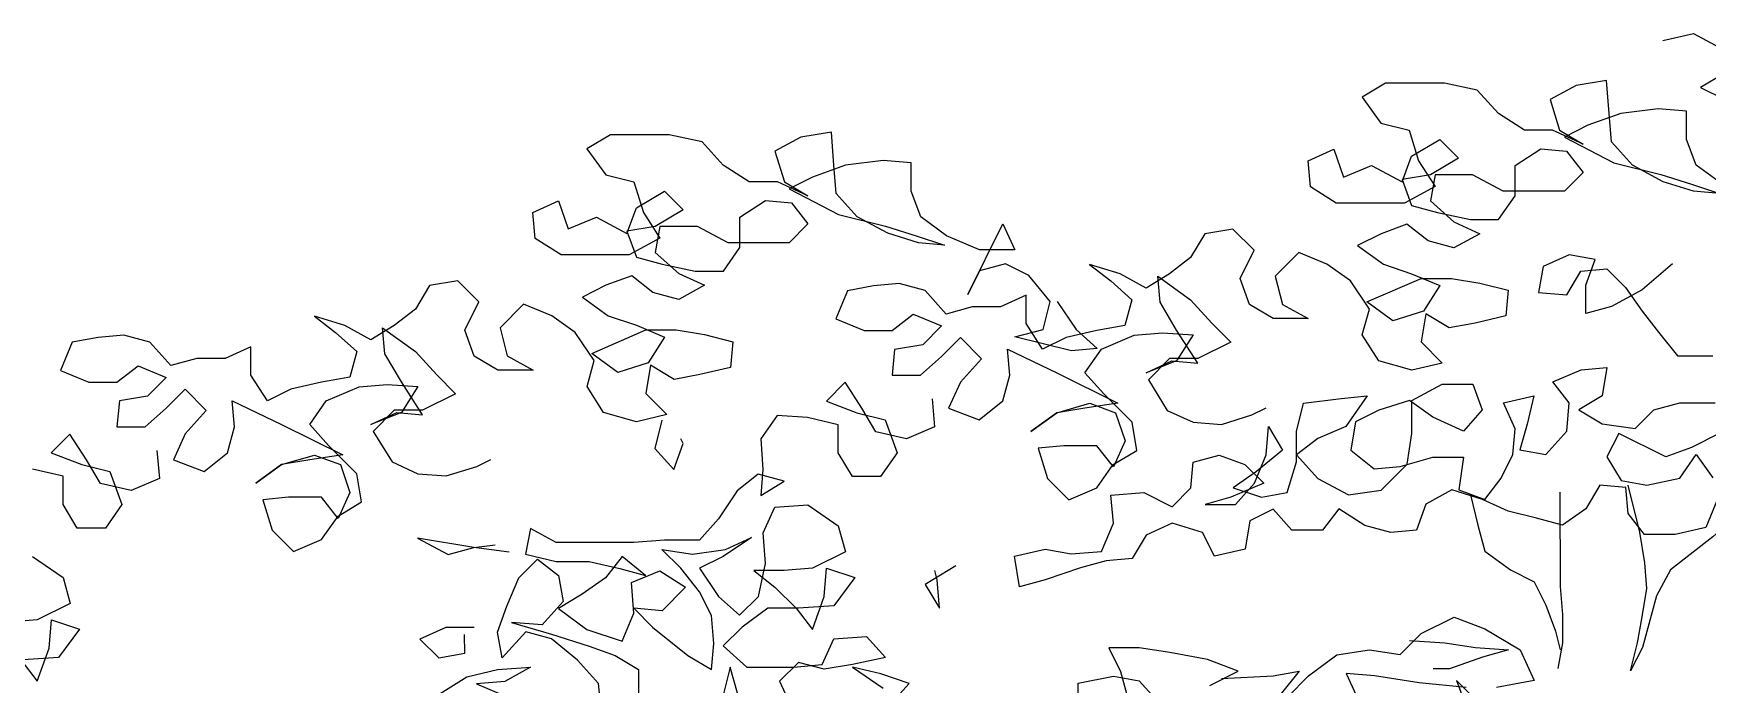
# Model space of a CAD drawing. Header units: millimetres. Extents: x 343.2 to 347.05, y 2584.15 to 2589.28.
# Drawn here: x 344.077 to 345.405, y 2588.763 to 2589.279 of the extents above; entities that cross this region are included whole.
import ezdxf

# ---------------------------------------------------------------- set-up
doc = ezdxf.new("R2010")
doc.units = ezdxf.units.MM
doc.header["$LTSCALE"] = 10
doc.layers.add('Vegetais', color=94, linetype='Continuous')

msp = doc.modelspace()

# ---------------------------------------------------------------- linework, layer by layer
at = {"layer": 'Vegetais'}
for points in [[(345.3695, 2589.2731), (345.3937, 2589.2787), (345.4142, 2589.2676)], [(345.4162, 2589.1595), (345.3957, 2589.1744), (345.3882, 2589.1948), (345.3882, 2589.2172), (345.3658, 2589.2191), (345.336, 2589.2153), (345.3099, 2589.206), (345.2913, 2589.1966), (345.3304, 2589.1762), (345.3677, 2589.1669), (345.392, 2589.1594), (345.4143, 2589.152), (345.3938, 2589.1538), (345.3696, 2589.1613), (345.3453, 2589.1743), (345.3286, 2589.1929), (345.3267, 2589.2153), (345.3248, 2589.2414), (345.3006, 2589.2376), (345.2801, 2589.2264), (345.2875, 2589.2022), (345.3062, 2589.191), (345.2819, 2589.2022), (345.2596, 2589.2022), (345.2391, 2589.2152), (345.2223, 2589.2338), (345.1962, 2589.2394), (345.1496, 2589.2394), (345.131, 2589.2282), (345.1459, 2589.2077), (345.1683, 2589.2021), (345.1757, 2589.1779), (345.1888, 2589.1574), (345.1646, 2589.1443), (345.1105, 2589.1443), (345.09, 2589.1573), (345.0881, 2589.1778), (345.1086, 2589.1871), (345.1161, 2589.1648), (345.1385, 2589.1741), (345.1627, 2589.1611), (345.1701, 2589.1816), (345.1925, 2589.1947), (345.2074, 2589.1798), (345.1851, 2589.1667), (345.1627, 2589.163), (345.1702, 2589.1425), (345.1907, 2589.1369), (345.2168, 2589.1313), (345.2391, 2589.1313), (345.2522, 2589.15), (345.2522, 2589.1742), (345.2726, 2589.1873), (345.2931, 2589.1854), (345.3062, 2589.1687), (345.2913, 2589.1538), (345.2429, 2589.1537), (345.2186, 2589.1667), (345.1888, 2589.1667), (345.1851, 2589.1462), (345.2037, 2589.1294), (345.2242, 2589.1201), (345.2038, 2589.1089), (345.1832, 2589.1145), (345.1665, 2589.1275), (345.146, 2589.1201), (345.1273, 2589.1107), (345.1478, 2589.0958), (345.1702, 2589.0884), (345.1926, 2589.0791), (345.1796, 2589.0586), (345.1553, 2589.0511), (345.1348, 2589.066), (345.1777, 2589.0847), (345.2019, 2589.0847), (345.2243, 2589.081), (345.2467, 2589.0754), (345.2448, 2589.0549), (345.2206, 2589.0493), (345.2001, 2589.0456), (345.1814, 2589.0567), (345.1777, 2589.0344), (345.1945, 2589.0176), (345.1703, 2589.012), (345.1442, 2589.0194), (345.1311, 2589.0399), (345.1367, 2589.0604), (345.1218, 2589.0828), (345.1031, 2589.0958), (345.0807, 2589.1051), (345.0621, 2589.0864), (345.0677, 2589.0641), (345.0882, 2589.0529), (345.0603, 2589.0529), (345.0416, 2589.0641), (345.0342, 2589.0846), (345.0453, 2589.1069), (345.0285, 2589.1237), (345.0062, 2589.1199), (344.995, 2589.1013), (344.9782, 2589.0882), (344.9596, 2589.077), (344.9391, 2589.0882), (344.9149, 2589.0956), (344.9317, 2589.0826), (344.9484, 2589.0677), (344.9429, 2589.0472), (344.9205, 2589.0434), (344.8963, 2589.0378), (344.8776, 2589.0285), (344.8646, 2589.049), (344.8646, 2589.0714), (344.8441, 2589.062), (344.8217, 2589.062), (344.8012, 2589.0564), (344.7844, 2589.075), (344.7639, 2589.0806), (344.7434, 2589.0787), (344.7229, 2589.0749), (344.7136, 2589.0526), (344.736, 2589.0433), (344.7583, 2589.0433), (344.7751, 2589.0564), (344.7975, 2589.0471), (344.7826, 2589.0321), (344.7602, 2589.0284), (344.7584, 2589.0079), (344.7807, 2589.0079), (344.7975, 2589.0228), (344.8124, 2589.0378), (344.8292, 2589.021), (344.8124, 2589.0023), (344.8031, 2588.9818), (344.8274, 2588.9725), (344.846, 2588.9875), (344.8516, 2589.008), (344.8497, 2589.0285), (344.8888, 2589.0099), (344.9373, 2588.9857), (344.9112, 2588.9819), (344.8889, 2588.9782), (344.8684, 2588.9633), (344.8889, 2588.9782), (344.915, 2588.9857), (344.9355, 2588.9782), (344.943, 2588.9559), (344.9337, 2588.9354), (344.9206, 2588.9521), (344.8945, 2588.9521), (344.874, 2588.9502), (344.8815, 2588.926), (344.8983, 2588.9092), (344.9206, 2588.9186), (344.9336, 2588.9372), (344.9523, 2588.9484), (344.9485, 2588.9708), (344.9261, 2588.9931), (344.9112, 2589.0099), (344.9242, 2589.0285), (344.9503, 2589.0397), (344.9727, 2589.0416), (344.9969, 2589.0398), (344.9839, 2589.0193), (344.9597, 2589.0099), (344.9802, 2589.0193), (345.0007, 2589.0174), (344.9839, 2589.0435), (344.9708, 2589.0659), (344.9689, 2589.0864), (344.995, 2589.0677), (345.0118, 2589.0491), (345.0268, 2589.0342), (345.0007, 2589.0212), (344.9783, 2589.0211), (344.9615, 2589.0043), (344.9765, 2588.9801), (344.997, 2588.9708), (345.0194, 2588.969), (345.0436, 2588.9765), (345.0548, 2588.9821)], [(345.418, 2589.2471), (345.3993, 2589.2359), (345.418, 2589.2266)], [(344.8892, 2589.0664), (344.9041, 2589.0441), (344.9209, 2589.0292), (344.9004, 2589.0273), (344.8556, 2589.0384), (344.878, 2589.0441), (344.8836, 2589.0664), (344.8668, 2589.0869), (344.8481, 2589.0962), (344.8276, 2589.0906), (344.8183, 2589.072), (344.8462, 2589.1279), (344.8556, 2589.1074), (344.8276, 2589.1074), (344.8015, 2589.1185), (344.781, 2589.1334), (344.7735, 2589.1539), (344.7735, 2589.1763), (344.7511, 2589.1781), (344.7213, 2589.1744), (344.6952, 2589.165), (344.6766, 2589.1557), (344.7158, 2589.1352), (344.753, 2589.126), (344.7773, 2589.1185), (344.7997, 2589.1111), (344.7792, 2589.1129), (344.7549, 2589.1204), (344.7307, 2589.1334), (344.7139, 2589.152), (344.712, 2589.1744), (344.7101, 2589.2005), (344.6859, 2589.1967), (344.6654, 2589.1855), (344.6729, 2589.1613), (344.6915, 2589.1501), (344.6673, 2589.1613), (344.6449, 2589.1613), (344.6244, 2589.1743), (344.6076, 2589.1929), (344.5815, 2589.1985), (344.5349, 2589.1984), (344.5163, 2589.1872), (344.5312, 2589.1668), (344.5536, 2589.1612), (344.5611, 2589.137), (344.5741, 2589.1165), (344.5499, 2589.1034), (344.4959, 2589.1034), (344.4753, 2589.1164), (344.4735, 2589.1369), (344.4939, 2589.1462), (344.5014, 2589.1239), (344.5238, 2589.1332), (344.548, 2589.1202), (344.5555, 2589.1407), (344.5778, 2589.1538), (344.5927, 2589.1389), (344.5704, 2589.1258), (344.548, 2589.122), (344.5555, 2589.1015), (344.576, 2589.096), (344.6021, 2589.0904), (344.6245, 2589.0904), (344.6375, 2589.1091), (344.6375, 2589.1333), (344.658, 2589.1464), (344.6785, 2589.1445), (344.6915, 2589.1278), (344.6766, 2589.1128), (344.6282, 2589.1128), (344.6039, 2589.1258), (344.5741, 2589.1258), (344.5704, 2589.1053), (344.5891, 2589.0885), (344.6096, 2589.0792), (344.5891, 2589.068), (344.5686, 2589.0736), (344.5518, 2589.0866), (344.5313, 2589.0792), (344.5127, 2589.0698), (344.5332, 2589.0549), (344.5555, 2589.0475), (344.5779, 2589.0382), (344.5649, 2589.0177), (344.5407, 2589.0102), (344.5202, 2589.0251), (344.563, 2589.0438), (344.5872, 2589.0438), (344.6096, 2589.0401), (344.632, 2589.0345), (344.6301, 2589.014), (344.6059, 2589.0084), (344.5854, 2589.0046), (344.5668, 2589.0158), (344.5631, 2588.9934), (344.5798, 2588.9767), (344.5556, 2588.9711), (344.5295, 2588.9785), (344.5164, 2588.999), (344.522, 2589.0195), (344.5071, 2589.0419), (344.4884, 2589.0549), (344.4661, 2589.0642), (344.4474, 2589.0455), (344.4531, 2589.0232), (344.4736, 2589.012), (344.4456, 2589.012), (344.427, 2589.0231), (344.4195, 2589.0436), (344.4307, 2589.066), (344.4139, 2589.0828), (344.3915, 2589.079), (344.3803, 2589.0604), (344.3636, 2589.0473), (344.3449, 2589.0361), (344.3244, 2589.0473), (344.3002, 2589.0547), (344.317, 2589.0417), (344.3338, 2589.0268), (344.3282, 2589.0063), (344.3058, 2589.0025), (344.2816, 2588.9969), (344.263, 2588.9876), (344.2499, 2589.0081), (344.2499, 2589.0304), (344.2294, 2589.0211), (344.207, 2589.0211), (344.1865, 2589.0155), (344.1697, 2589.0341), (344.1492, 2589.0397), (344.1287, 2589.0378), (344.1082, 2589.034), (344.0989, 2589.0117), (344.1213, 2589.0024), (344.1437, 2589.0024), (344.1604, 2589.0154), (344.1828, 2589.0061), (344.1679, 2588.9912), (344.1456, 2588.9875), (344.1437, 2588.967), (344.1661, 2588.967), (344.1828, 2588.9819), (344.1977, 2588.9968), (344.2145, 2588.9801), (344.1978, 2588.9614), (344.1885, 2588.9409), (344.2127, 2588.9316), (344.2313, 2588.9465), (344.2369, 2588.9671), (344.235, 2588.9876), (344.2742, 2588.969), (344.3227, 2588.9448), (344.2966, 2588.941), (344.2742, 2588.9373), (344.2537, 2588.9223), (344.2742, 2588.9373), (344.3003, 2588.9447), (344.3208, 2588.9373), (344.3283, 2588.9149), (344.319, 2588.8944), (344.3059, 2588.9112), (344.2798, 2588.9112), (344.2593, 2588.9093), (344.2668, 2588.8851), (344.2836, 2588.8683), (344.3059, 2588.8777), (344.319, 2588.8963), (344.3376, 2588.9075), (344.3339, 2588.9299), (344.3115, 2588.9522), (344.2965, 2588.969), (344.3096, 2588.9876), (344.3357, 2588.9988), (344.358, 2589.0007), (344.3823, 2588.9989), (344.3692, 2588.9784), (344.345, 2588.969), (344.3655, 2588.9784), (344.386, 2588.9765), (344.3692, 2589.0026), (344.3561, 2589.0249), (344.3543, 2589.0454), (344.3804, 2589.0268), (344.3972, 2589.0082), (344.4121, 2588.9933), (344.386, 2588.9802), (344.3636, 2588.9802), (344.3469, 2588.9634), (344.3618, 2588.9392), (344.3823, 2588.9299), (344.4047, 2588.9281), (344.4289, 2588.9355), (344.4401, 2588.9411)], [(345.3771, 2589.0961), (345.3529, 2589.0755), (345.3287, 2589.0625), (345.3082, 2589.0568), (345.3082, 2589.0792), (345.3156, 2589.0997), (345.2951, 2589.1034), (345.2746, 2589.0941), (345.2709, 2589.0736), (345.2933, 2589.0717), (345.3044, 2589.0904), (345.3249, 2589.0923), (345.3398, 2589.0774), (345.3529, 2589.0588), (345.366, 2589.042), (345.3809, 2589.0234), (345.4089, 2589.0234)], [(344.7901, 2588.9893), (344.792, 2588.9669), (344.7696, 2588.9576), (344.7454, 2588.9631), (344.7342, 2588.9818), (344.7211, 2589.0023), (344.7062, 2588.9873), (344.7304, 2588.978), (344.7528, 2588.9725), (344.7622, 2588.9464), (344.7491, 2588.9277), (344.7268, 2588.9277), (344.7156, 2588.9463), (344.7155, 2588.9687), (344.6913, 2588.9743), (344.6671, 2588.9761), (344.6541, 2588.9575), (344.6559, 2588.9332), (344.6541, 2588.9127), (344.6727, 2588.9239), (344.6522, 2588.9295), (344.6354, 2588.9164), (344.6206, 2588.8941), (344.6057, 2588.8773), (344.5777, 2588.8772), (344.5535, 2588.8754), (344.492, 2588.8753), (344.4715, 2588.8865), (344.4677, 2588.866), (344.492, 2588.8604), (344.5181, 2588.8604), (344.5423, 2588.8548), (344.5628, 2588.8493), (344.5442, 2588.8642), (344.5311, 2588.8474), (344.5125, 2588.8343), (344.4939, 2588.8231), (344.5163, 2588.8064), (344.5442, 2588.7971), (344.5535, 2588.8194), (344.5516, 2588.8437), (344.574, 2588.853), (344.5945, 2588.84), (344.5759, 2588.8213), (344.5535, 2588.8232), (344.5684, 2588.8083), (344.5964, 2588.7859), (344.6151, 2588.7748), (344.6169, 2588.7953), (344.615, 2588.8176), (344.6057, 2588.8363), (344.5908, 2588.8549), (344.5758, 2588.8698), (344.6001, 2588.8661), (344.6262, 2588.8698), (344.6467, 2588.8792), (344.6243, 2588.8642), (344.6057, 2588.8549), (344.6206, 2588.8326), (344.6374, 2588.8177), (344.6523, 2588.8326), (344.6579, 2588.8587), (344.656, 2588.8829), (344.6653, 2588.9034), (344.6914, 2588.9053), (344.7156, 2588.8886), (344.7212, 2588.8681), (344.6951, 2588.855), (344.6728, 2588.8531), (344.6486, 2588.8531), (344.6653, 2588.8401), (344.6821, 2588.8233), (344.6952, 2588.8065), (344.7045, 2588.8326), (344.7063, 2588.855), (344.7287, 2588.8476), (344.712, 2588.8252), (344.684, 2588.8233), (344.6598, 2588.8233), (344.6393, 2588.8083), (344.6244, 2588.7934), (344.643, 2588.7767), (344.6803, 2588.7767), (344.7027, 2588.7786), (344.712, 2588.7991), (344.7381, 2588.801), (344.753, 2588.7842), (344.7269, 2588.7786), (344.7045, 2588.7749), (344.684, 2588.7804), (344.6691, 2588.7655), (344.6785, 2588.745)], [(345.4127, 2588.9097), (345.4034, 2588.8873), (345.3792, 2588.8817), (345.3549, 2588.8817), (345.3419, 2588.8984), (345.34, 2588.919), (345.3195, 2588.9208), (345.3083, 2588.9021), (345.2897, 2588.8891), (345.2692, 2588.8947), (345.2468, 2588.9002), (345.2263, 2588.9095), (345.2021, 2588.917), (345.1816, 2588.9058), (345.1741, 2588.8852), (345.1536, 2588.8834), (345.1331, 2588.8889), (345.1126, 2588.902), (345.0996, 2588.8852), (345.0753, 2588.8852), (345.0604, 2588.9019), (345.0418, 2588.8926), (345.0381, 2588.8702), (345.0139, 2588.8646), (345.0045, 2588.8832), (344.9803, 2588.8907), (344.9598, 2588.8813), (344.9486, 2588.8627), (344.9281, 2588.8608), (344.9076, 2588.8552), (344.8797, 2588.8458), (344.8592, 2588.8402), (344.8554, 2588.8645), (344.8797, 2588.8701), (344.9002, 2588.8664), (344.9244, 2588.8682), (344.9337, 2588.8906), (344.9318, 2588.913), (344.9579, 2588.9149), (344.9803, 2588.9037), (344.9952, 2588.9186), (344.997, 2588.9391), (345.0175, 2588.9447), (345.038, 2588.9373), (345.0529, 2588.9224), (345.0269, 2588.9112), (345.0064, 2588.9056), (345.0306, 2588.9056), (345.0455, 2588.9224), (345.0548, 2588.9448), (345.0566, 2588.9672), (345.0678, 2588.9485), (345.0473, 2588.9317), (345.0287, 2588.9187), (345.0511, 2588.9112), (345.0716, 2588.915), (345.079, 2588.9392), (345.079, 2588.9634), (345.0846, 2588.9858), (345.1144, 2588.9896), (345.1349, 2588.9915), (345.1181, 2588.9672), (345.0958, 2588.9579), (345.079, 2588.9448), (345.0958, 2588.9262), (345.1201, 2588.9132), (345.1461, 2588.9169), (345.1666, 2588.9374), (345.1703, 2588.9617), (345.1703, 2588.9878), (345.1945, 2589.0008), (345.2188, 2589.0008), (345.2262, 2588.9804), (345.2113, 2588.9636), (345.1871, 2588.9747), (345.1684, 2588.9878), (345.1442, 2588.9803), (345.1256, 2588.9709), (345.1219, 2588.9486), (345.1405, 2588.9337), (345.161, 2588.9356), (345.1871, 2588.943), (345.2114, 2588.9431), (345.2077, 2588.917), (345.2282, 2588.9095), (345.2412, 2588.9263), (345.2505, 2588.945), (345.2523, 2588.9655), (345.243, 2588.986), (345.2672, 2588.9916), (345.2617, 2588.9692), (345.2561, 2588.9487), (345.2766, 2588.945), (345.2933, 2588.9636), (345.2952, 2588.986), (345.2821, 2589.0028), (345.3045, 2589.0121), (345.325, 2589.014), (345.3213, 2588.9916), (345.3027, 2588.9804), (345.3213, 2588.9693), (345.3474, 2588.9656), (345.3623, 2588.9805), (345.3828, 2588.9861), (345.4108, 2588.9861)], [(344.5758, 2588.9723), (344.5702, 2588.9499), (344.5851, 2588.9332), (344.5925, 2588.9537), (344.5907, 2588.9574)], [(345.4145, 2588.9619), (345.3921, 2588.9507), (345.3717, 2588.9432), (345.3344, 2588.9618), (345.3251, 2588.9432), (345.3363, 2588.9245), (345.3568, 2588.9208), (345.3828, 2588.9264), (345.3959, 2588.9451), (345.4089, 2588.9265)], [(344.1754, 2588.9484), (344.1773, 2588.926), (344.1549, 2588.9167), (344.1307, 2588.9222), (344.1195, 2588.9409), (344.1064, 2588.9613), (344.0915, 2588.9464), (344.1158, 2588.9371), (344.1381, 2588.9315), (344.1475, 2588.9055), (344.1345, 2588.8868), (344.1121, 2588.8868), (344.1009, 2588.9054), (344.1009, 2588.9278), (344.0766, 2588.9334)], [(345.217, 2588.9132), (345.2226, 2588.889), (345.2282, 2588.8685), (345.2487, 2588.8536), (345.2674, 2588.8443), (345.2767, 2588.8257), (345.2842, 2588.8052), (345.2879, 2588.7903)], [(345.2878, 2588.9152), (345.2879, 2588.8406), (345.2898, 2588.8183), (345.2898, 2588.7959), (345.2861, 2588.7754)], [(345.4425, 2588.9135), (345.4257, 2588.8948), (345.409, 2588.8799), (345.3755, 2588.8537), (345.3643, 2588.8332), (345.3532, 2588.7922), (345.3438, 2588.7736), (345.3494, 2588.7959), (345.3531, 2588.8164), (345.3568, 2588.8388), (345.355, 2588.8593), (345.3512, 2588.8835), (345.3418, 2588.9208)], [(344.4547, 2588.8678), (344.4267, 2588.8715), (344.382, 2588.8789), (344.4062, 2588.8659), (344.4267, 2588.8715), (344.4435, 2588.8734)], [(344.0767, 2588.8644), (344.1009, 2588.8476), (344.1066, 2588.8271), (344.0805, 2588.8141), (344.0581, 2588.8122)], [(344.5275, 2588.743), (344.5256, 2588.7635), (344.5088, 2588.7821), (344.4883, 2588.7989), (344.4678, 2588.8045), (344.4492, 2588.7839), (344.4454, 2588.8044), (344.4529, 2588.8249), (344.4622, 2588.8473), (344.4771, 2588.8622), (344.4939, 2588.8492), (344.4976, 2588.8287), (344.4808, 2588.8101), (344.4566, 2588.8119), (344.4883, 2588.8026), (344.5181, 2588.7933), (344.5386, 2588.7859), (344.5573, 2588.7747), (344.5573, 2588.7561)], [(344.8088, 2588.857), (344.7846, 2588.842), (344.7958, 2588.8234), (344.7939, 2588.8458), (344.7921, 2588.8532)], [(345.0717, 2588.7528), (345.0885, 2588.7696), (345.1109, 2588.7864), (345.1369, 2588.7902), (345.1612, 2588.7865), (345.1779, 2588.8032), (345.204, 2588.8163), (345.2283, 2588.807), (345.2562, 2588.7903), (345.2674, 2588.766), (345.2376, 2588.7604)], [(344.0675, 2588.7824), (344.0805, 2588.7656), (344.0898, 2588.7917), (344.0917, 2588.8141), (344.114, 2588.8066), (344.0973, 2588.7843), (344.0693, 2588.7824)], [(344.4268, 2588.8081), (344.4044, 2588.8081), (344.3839, 2588.7988), (344.3989, 2588.7839), (344.4194, 2588.7876), (344.4193, 2588.8025)], [(345.0102, 2588.7621), (345.0326, 2588.7733), (345.0083, 2588.7826), (344.9785, 2588.7881), (344.9543, 2588.7919), (344.9301, 2588.7918), (344.9394, 2588.7732), (344.945, 2588.7527)], [(345.1686, 2588.7976), (345.1966, 2588.7958), (345.2208, 2588.7921), (345.2469, 2588.7903), (345.2264, 2588.7846), (345.2003, 2588.7753), (345.1873, 2588.7753)], [(344.3914, 2588.7503), (344.4212, 2588.769), (344.4455, 2588.7746), (344.4716, 2588.7765), (344.4511, 2588.7653), (344.4287, 2588.7634), (344.4548, 2588.7523)], [(344.6356, 2588.7561), (344.63, 2588.7766), (344.6244, 2588.7543)], [(344.7568, 2588.7469), (344.7717, 2588.7637), (344.7493, 2588.7712), (344.7269, 2588.7767), (344.7512, 2588.76)], [(344.9059, 2588.7396), (344.9058, 2588.7639), (344.9338, 2588.7695), (344.9543, 2588.7658), (344.9692, 2588.749)], [(345.0195, 2588.7677), (345.0605, 2588.7696), (345.081, 2588.7733), (345.0661, 2588.7547)], [(345.2134, 2588.7604), (345.1761, 2588.7641), (345.1407, 2588.7697), (345.1183, 2588.7715), (345.1277, 2588.751)], [(345.2414, 2588.7306), (345.2059, 2588.766), (345.2134, 2588.7455)]]:
    msp.add_lwpolyline(points, dxfattribs=at)

doc.saveas('drawing.dxf')
